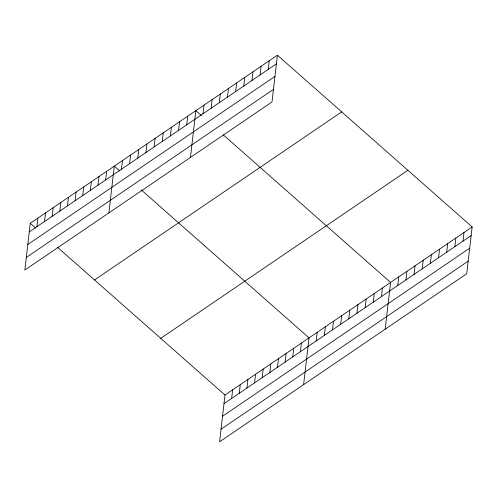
<?xml version="1.0" encoding="UTF-8"?>
<svg xmlns="http://www.w3.org/2000/svg" width="497" height="497" viewBox="0 0 497 497"><rect width="100%" height="100%" fill="white"/><g stroke="black" fill="none" stroke-linecap="round" stroke-linejoin="round"><path stroke-width="0.75" d="M277.413 55.204L30.261 223.277L24.85 270.039L272.002 101.972L277.413 55.204L472.15 226.961L466.739 273.723L219.587 441.796L224.998 395.028L472.15 226.961M36.902 226.707L37.902 218.084M44.544 221.513L45.538 212.884M52.179 216.319L53.179 207.69M59.82 211.119L60.82 202.496M67.462 205.926L68.456 197.303M75.097 200.732L76.097 192.109M82.738 195.538L83.738 186.909M90.379 190.345L91.373 181.716M98.015 185.145L99.015 176.522M105.656 179.951L106.65 171.328M108.88 212.896L114.291 166.135L119.783 170.974M121.448 169.21L122.448 160.587M129.605 163.662L130.605 155.039M137.762 158.121L138.762 149.491M145.919 152.573L146.919 143.95M154.076 147.025L155.07 138.402M162.233 141.477L163.227 132.854M170.384 135.936L171.384 127.307M178.541 130.388L179.541 121.765M186.698 124.84L187.698 116.217M190.444 157.431L195.855 110.669L201.347 115.515M203.012 113.745L204.006 105.122M211.169 108.203L212.163 99.574M219.32 102.655L220.32 94.032M227.477 97.108L228.477 88.485M235.634 91.56L236.634 82.937M243.791 86.018L244.791 77.389M251.948 80.471L252.942 71.848M260.105 74.923L261.099 66.3M268.256 69.375L269.256 60.752M231.639 398.457L232.639 389.834M239.281 393.264L240.275 384.641M246.916 388.07L247.916 379.447M254.557 382.876L255.557 374.253M262.199 377.683L263.193 369.054M269.834 372.483L270.834 363.86M277.475 367.289L278.475 358.666M285.116 362.096L286.11 353.473M292.752 356.902L293.752 348.279M300.393 351.708L301.393 343.079M303.617 384.647L309.028 337.885L141.204 189.873M316.185 340.967L317.185 332.338M324.342 335.419L325.342 326.796M332.499 329.871L333.499 321.248M340.656 324.324L341.656 315.701M348.813 318.782L349.807 310.153M356.97 313.234L357.964 304.611M365.121 307.686L366.121 299.064M373.278 302.139L374.278 293.516M381.435 296.597L382.435 287.968M385.181 329.188L390.592 282.426L223.315 134.892M397.749 285.502L398.743 276.879M405.906 279.954L406.9 271.331M414.063 274.406L415.057 265.783M422.214 268.865L423.214 260.235M430.371 263.317L431.371 254.694M438.528 257.769L439.528 249.146M446.685 252.221L447.679 243.598M454.842 246.68L455.836 238.051M462.999 241.132L463.993 232.509M29.261 231.9L276.413 63.833M27.807 244.487L274.959 76.414M26.304 257.452L273.456 89.385M94.523 279.954L341.675 111.887M160.736 338.351L407.888 170.278M223.998 403.657L471.15 235.584M222.544 416.244L469.696 248.171M221.041 429.209L468.193 261.136M30.261 223.277L35.753 228.123M57.727 247.5L224.998 395.028"/></g></svg>
